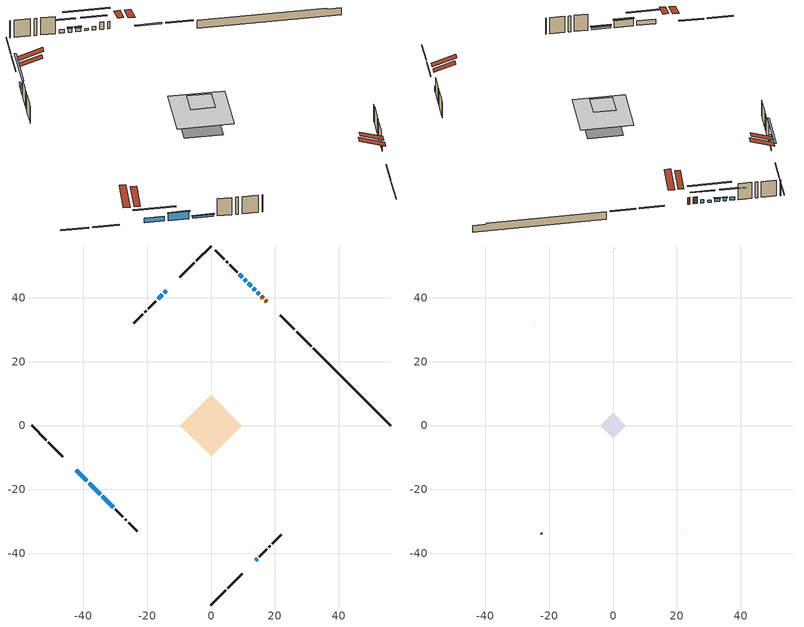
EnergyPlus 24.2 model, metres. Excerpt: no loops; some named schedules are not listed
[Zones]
conditioned space
 floor adiabatic (AdiabaticFloorConstruction): -9.59,0 0,9.59 9.59,0 0,-9.59 z3.51
 floor foundation (Slab1 construction): -6.03,0.44 -0.44,6.03 6.03,-0.44 0.44,-6.03 z-1.24
 wall outside (RimJoist1 construction): 0,-56.26 4.65,-51.61 / -56.26,0 -51.61,-4.65 / 0,56.26 -4.65,51.61 / 31.46,24.8 26.81,29.44 z1.07:1.37
 wall outside (RimJoist2 construction): 5.3,-50.95 9.83,-46.43 / -50.95,-5.3 -46.43,-9.83 / -5.3,50.95 -9.83,46.43 / 26.16,30.1 21.63,34.63 z1.07:1.37
 wall outside (AdiabaticWallConstruction 1): 17.45,38.8 17.05,39.21 / 16.4,39.86 15.74,40.52 z1.07:3.1
 wall outside (AdiabaticWallConstruction): 14.01,-42.25 14.44,-41.82 z1.07:2.29; 15.08,41.18 14.5,41.76 / 12.54,43.71 11.68,44.58 / 11.03,45.23 10.45,45.81 / 9.79,46.47 8.93,47.33 z1.07:2.06; -42.25,-14.01 -38.87,-17.38 z1.07:2.44; 13.85,42.41 13.2,43.06 / -14.01,42.25 -14.66,41.6 / -34.11,-22.15 -30.66,-25.59 z1.07:1.68; -15.31,40.95 -16.61,39.65 z1.07:3.15; -38.22,-18.04 -34.77,-21.49 z1.07:3.2
 wall outside (Wall1 construction): 15.1,-41.16 17.52,-38.74 / -30.01,-26.25 -27.58,-28.67 / -17.26,39 -19.68,36.57 / 8.27,47.99 5.85,50.41 z1.07:5.95
 wall outside (Wall2 construction): 18.18,-38.08 18.6,-37.66 / -26.93,-29.33 -26.5,-29.76 / -20.34,35.92 -20.77,35.49 / 5.19,51.06 4.77,51.49 z1.07:5.95
 wall outside (Wall3 construction): 19.26,-37 21.98,-34.28 / -25.84,-30.41 -23.12,-33.14 / -21.42,34.83 -24.15,32.11 / 4.11,52.15 1.39,54.87 z1.07:5.95
 wall foundation (FoundationWall1 construction): 32.12,24.14,-1.24 32.12,24.14,1.07 53.84,2.41,1.07 53.84,2.41,0.74 56.26,0,0.74 56.26,0,-1.24
 window (WindowConstruction 8): 14.01,-42.25 14.44,-41.82 z1.07:2.29
 window (WindowConstruction 6): 15.08,41.18 14.5,41.75 z1.07:2.06
 window (WindowConstruction 7): -42.25,-14.01 -38.87,-17.38 z1.07:2.44
 window (WindowConstruction 9): 13.85,42.41 13.2,43.06 z1.07:1.68
 window (WindowConstruction 10): -14.01,42.25 -14.66,41.6 z1.07:1.68
 window (WindowConstruction): 12.54,43.71 11.68,44.58 z1.07:2.06
 window (WindowConstruction 1): 11.02,45.23 10.45,45.81 z1.07:2.06
 window (WindowConstruction 2): -15.31,40.95 -16.61,39.65 z1.07:3.15
 window (WindowConstruction 3): -38.22,-18.04 -34.77,-21.49 z1.07:3.2
 window (WindowConstruction 4): -34.11,-22.15 -30.66,-25.59 z1.07:1.68
 window (WindowConstruction 5): 9.79,46.47 8.93,47.33 z1.07:2.06
 door (Door): 17.45,38.81 17.05,39.21 z1.07:3.1
 door (Door 1): 16.4,39.86 15.74,40.52 z1.07:3.1
 ceiling adiabatic (AdiabaticFloorConstruction): 0,-9.59 9.59,0 0,9.59 -9.59,0 z3.51
 roof outside (Roof1 construction): 11.65,-44.61,5.95 7.24,-40.2,8.03 6.08,-41.36,8.03 10.49,-45.77,5.95; -44.61,-11.65,5.95 -40.2,-7.24,8.03 -41.36,-6.08,8.03 -45.77,-10.49,5.95; -11.65,44.61,5.95 -7.24,40.2,8.03 -6.08,41.36,8.03 -10.49,45.77,5.95; 19.81,36.45,5.95 15.4,32.03,8.03 16.56,30.87,8.03 20.97,35.28,5.95
attic - vented
 floor to conditioned space (Floor1 construction Reversed): -4.07,0 0,4.07 4.07,0 0,-4.07 z5.95
 wall outside (Wall4 construction): 22.64,-33.62 22.71,-33.55 / -22.47,-33.79 -22.39,-33.87 / -24.8,31.45 -24.88,31.38 / 0.73,55.53 0.66,55.6 z1.07:5.95
 roof outside (Roof2 construction): 13.35,-42.91,5.95 9.39,-38.94,7.82 8.34,-39.99,7.82 12.31,-43.95,5.95; -42.91,-13.35,5.95 -38.94,-9.39,7.82 -39.99,-8.34,7.82 -43.95,-12.31,5.95; -13.35,42.91,5.95 -9.39,38.94,7.82 -8.34,39.99,7.82 -12.31,43.95,5.95; 18.11,38.15,5.95 14.14,34.18,7.82 15.19,33.14,7.82 19.15,37.1,5.95
shading: 12.58,43.68 17,39.26 17.29,39.55 12.87,43.97 z4.78; -36.95,-19.31 -44.17,-12.09 -44.46,-12.38 -37.24,-19.6 z5.16; 9.56,46.7 17.49,38.77 17.78,39.06 9.85,46.99 z6.83; -18.3,37.96 -10.37,45.89 -10.66,46.18 -18.59,38.25 z6.83; 11.54,44.72 12.69,43.57 12.98,43.86 11.83,45.01 z2.26; 10.31,45.95 11.17,45.09 11.46,45.38 10.6,46.24 z2.26; -16.75,39.51 -15.17,41.09 -15.46,41.38 -17.04,39.8 z3.35; -34.63,-21.63 -38.36,-17.9 -38.65,-18.19 -34.92,-21.92 z3.4; -30.52,-25.74 -34.25,-22 -34.55,-22.29 -30.81,-26.03 z1.88; 7.01,49.25 11.71,44.54 12.01,44.83 7.3,49.54 z4.78
[Building]
Building 1: Terrain=Suburbs
[Site:Location]
St Jovite_QC: Latitude {deg}=46.08; Longitude {deg}=-74.56; Time Zone {hr}=-5; Elevation {m}=239; Keep Site Location Information=Yes
[Site:GroundTemperature:Shallow]
-1.01822, -3.33344, -3.51885, -2.42016, 1.99046, 6.38054, 10.1865, 12.5975, 12.8023, 10.8414, 7.13247, 2.87707
[Site:WaterMainsTemperature]
Calculation Method=Schedule; Temperature Schedule=mains temperature schedule
[Material] Roughness=Rough; Thermal Absorptance=0.9
Name | Thickness {m} | Conductivity {W/m-K} | Density {kg/m3} | Specific Heat {J/kg-K} | Solar Absorptance | Visible Absorptance
asphalt or fiberglass shingles | 0.00635 | 0.162714 | 1121.4 | 1465.45 | 0.84 | 0.84
ceiling loosefill ins | 0.169333 | 0.0480833 | 16.02 | 1046.75 | 0.7 | 0.7
ceiling stud and cavity | 0.1397 | 0.0973462 | 65.682 | 1177.47 | 0.7 | 0.7
concrete 4.0 in. | 0.1016 | 1.803125 | 2242.8 | 837.4 | 0.7 | 0.7
concrete 8.0 in. | 0.2032 | 1.803125 | 2242.8 | 837.4 | 0.7 | 0.7
door material | 0.04445 | 0.0451087 | 512.64 | 1214.23 | 0.7 | 0.7
exterior vertical ins | 0.0507304 | 0.029427 | 32.04 | 1214.23 | 0.7 | 0.7
floor covering | 0.0127 | 0.0433444 | 54.468 | 1339.84 | 0.6 | 0.6
floor rigid ins; wall rigid ins 1 | 0.512978 | 0.029427 | 32.04 | 1214.23 | 0.7 | 0.7
floor stud and cavity | 0.1397 | 1.75129 | 37.0049 | 1207.88 | 0.7 | 0.7
furniture material conditioned space 1 | 0.1524 | 0.115458 | 640.8 | 1214.23 | 0.6 | 0.6
gypsum board | 0.0127 | 0.160291 | 801 | 837.4 | 0.6 | 0.6
gypsum board 1 | 0.0127 | 0.160291 | 801 | 837.4 | 0.7 | 0.7
osb sheathing 0.5 in. | 0.0127 | 0.115458 | 512.64 | 1214.23 | 0.7 | 0.7
osb sheathing 0.75 in. | 0.01905 | 0.115458 | 512.64 | 1214.23 | 0.7 | 0.7
osb sheathing 2.0 in. | 0.0508 | 0.115458 | 512.64 | 1214.23 | 0.7 | 0.7
rim joist stud and cavity | 0.0508 | 0.0451784 | 125.044 | 1163.47 | 0.6 | 0.6
rim joist stud and cavity 1 | 0.0508 | 0.0278857 | 125.044 | 1163.47 | 0.6 | 0.6
roof rigid ins | 0.103632 | 0.029427 | 32.04 | 1214.23 | 0.7 | 0.7
roof stud and cavity | 0.2032 | 0.140597 | 78.34581 | 1123.46 | 0.7 | 0.7
wall rigid ins | 0.051816 | 0.029427 | 32.04 | 1214.23 | 0.7 | 0.7
wall stud and cavity | 0.1397 | 0.19304 | 139.0536 | 1170.24 | 0.7 | 0.7
wall stud and cavity 1 | 0.1397 | 0.226039 | 139.0536 | 1170.24 | 0.7 | 0.7
wall stud and cavity 2 | 0.1397 | 0.19446 | 139.0536 | 1170.24 | 0.7 | 0.7
wall stud and cavity 3 | 0.0889 | 6.1454 | 50.32683 | 1063.81 | 0.6 | 0.6
wall stud and cavity 4 | 0.0889 | 0.380278 | 52.3479 | 1209.89 | 0.7 | 0.7
wall stud and cavity 5 | 0.0889 | 0.391764 | 83.0341 | 1211.67 | 0.7 | 0.7
wood siding | 0.0254 | 0.102417 | 544.68 | 1172.36 | 0.4 | 0.4
wood siding 1 | 0.00254 | 0.102417 | 544.68 | 1172.36 | 0.4 | 0.4
wood siding 2; wood siding 3; wood siding 4 | 0.0254 | 0.102417 | 544.68 | 1172.36 | 0.7 | 0.7
[WindowMaterial:SimpleGlazingSystem]
Name | U-Factor {W/m2-K} | Solar Heat Gain Coefficient
WindowMaterial | 3.28586 | 0.55
WindowMaterial 1 | 3.28075 | 0.51
WindowMaterial 2 | 3.290401 | 0.64
WindowMaterial 3 | 3.290401 | 0.65
WindowMaterial 4 | 3.30914 | 0.64
WindowMaterial 5 | 3.27961 | 0.65
WindowMaterial 6 | 4.08135 | 0.67
WindowMaterial 7 | 3.267689 | 0.46
[Construction]
AdiabaticFloorConstruction: floor stud and cavity, floor rigid ins, osb sheathing 0.75 in., floor covering
AdiabaticWallConstruction: wood siding 3, wall rigid ins 1, wall stud and cavity 4, gypsum board
AdiabaticWallConstruction 1: wood siding 4, wall rigid ins 1, wall stud and cavity 4, gypsum board
Door; Door 1: door material
Floor1 construction Reversed: gypsum board, ceiling stud and cavity, ceiling loosefill ins
FoundationWall1 construction: concrete 8.0 in., gypsum board 1
furniture construction conditioned space 1: furniture material conditioned space 1
PartitionWallConstruction: gypsum board, wall stud and cavity 5, gypsum board
RimJoist1 construction: wood siding 2, osb sheathing 2.0 in., rim joist stud and cavity
RimJoist2 construction: wood siding 2, osb sheathing 2.0 in., rim joist stud and cavity 1
Roof1 construction: asphalt or fiberglass shingles, roof rigid ins, osb sheathing 0.75 in., roof stud and cavity, gypsum board
Roof2 construction: asphalt or fiberglass shingles
Slab1 construction: concrete 4.0 in.
Wall1 construction: wood siding, wall rigid ins, osb sheathing 0.5 in., wall stud and cavity, gypsum board
Wall2 construction: wood siding, wall rigid ins, osb sheathing 0.5 in., wall stud and cavity 1, gypsum board
Wall3 construction: wood siding, wall rigid ins, osb sheathing 0.5 in., wall stud and cavity 2, gypsum board
Wall4 construction: wood siding 1, wall stud and cavity 3
WindowConstruction; WindowConstruction 5: WindowMaterial
WindowConstruction 1; WindowConstruction 6: WindowMaterial 1
WindowConstruction 10; WindowConstruction 9: WindowMaterial 7
WindowConstruction 2: WindowMaterial 2
WindowConstruction 3: WindowMaterial 3
WindowConstruction 4: WindowMaterial 4
WindowConstruction 7: WindowMaterial 5
WindowConstruction 8: WindowMaterial 6
[Zone] Multiplier=1; Part of Total Floor Area=Yes
Name | Volume {m3}
attic - vented | 10.0594
conditioned space | 640.6
[Space]
Name | Zone | Volume {m3}
attic - vented 1 | attic - vented | 10.0594
conditioned space 1 | conditioned space | 640.6
[ZoneInfiltration:EffectiveLeakageArea]
infil attic - vented 1: Zone or Space=attic - vented 1; Schedule=Always On Discrete; Effective Air Leakage Area {cm2}=1501.13; Stack Coefficient=0.000469112; Wind Coefficient=1.46338e-05
[ZoneMixing]
whole house fan mix: Zone or Space=attic - vented; Schedule=Always On Continuous; Design Flow Rate Calculation Method=Flow/Zone; Design Flow Rate {m3/s}=0; Source Zone or Space=conditioned space
[SurfaceProperty:ExposedFoundationPerimeter]
Slab1: Exposed Perimeter Calculation Method=TotalExposedPerimeter; Total Exposed Perimeter {m}=34.139
[InternalMass] Zone or ZoneList=conditioned space; Space or SpaceList=conditioned space 1
Name | Construction | Surface Area {m2}
furniture mass conditioned space 1 | furniture construction conditioned space 1 | 102.52
partition wall mass | PartitionWallConstruction | 256.3
[Lights]
interior lighting: Zone or ZoneList or Space or SpaceList=conditioned space 1; Schedule=interior lighting schedule; Design Level Calculation Method=LightingLevel; Lighting Level {W}=343.2; Return Air Fraction=0; Fraction Radiant=0.6; Fraction Visible=0.2; Fraction Replaceable=1
[People]
occupants: Zone or ZoneList or Space or SpaceList=conditioned space 1; Number of People Schedule=occupants schedule; Number of People Calculation Method=People; Number of People=3; Fraction Radiant=0.314171; Sensible Heat Fraction=0.56303; Activity Level Schedule=occupants activity schedule; Carbon Dioxide Generation Rate {m3/s-W}=0; Enable ASHRAE 55 Comfort Warnings=No; Mean Radiant Temperature Calculation Type=EnclosureAveraged
[ElectricEquipment] Zone or ZoneList or Space or SpaceList=conditioned space 1; Design Level Calculation Method=EquipmentLevel
Name | Schedule | Design Level {W} | Fraction Latent | Fraction Radiant | Fraction Lost
clothes dryer | clothes dryer schedule | 140.772 | 0.015 | 0.081 | 0.85
clothes washer | clothes washer schedule | 32.1985 | 0.03 | 0.162 | 0.7
cooking range | cooking range schedule | 215.147 | 0.08 | 0.432 | 0.2
dishwasher | dishwasher schedule | 66.8632 | 0.3 | 0.18 | 0.4
fridge | fridge schedule | 72.9452 | 0 | 0.6 | 0
mech vent house fan | mech vent house fan schedule | 0 | 0 | 0 | 1
mech vent house fan cfis | mech vent house fan cfis schedule | 0 | 0 | 0 | 0
misc plug loads | misc plug loads schedule | 494.7 | 0.045 | 0.513 | 0.1
whole house fan | Always On Discrete | 0 | 0 | 0 | 1
[OtherEquipment] Zone or ZoneList or Space or SpaceList=conditioned space 1; Design Level Calculation Method=EquipmentLevel
Name | Fuel Type | Schedule | Design Level {W} | Fraction Latent | Fraction Radiant | Fraction Lost
clothes dryer 1 | Electricity | clothes dryer schedule | 0 | 0.015 | 0.081 | 0.85
cooking range 1 | Electricity | cooking range schedule | 0 | 0.08 | 0.432 | 0.2
general water use latent | None | general water use schedule | 62.594 | 1 | 0 | 0
general water use sensible | None | general water use schedule | -61.6891 | 0 | 0.6 | 0
mech vent house fan latent load | None | Always On Discrete | 0 | 1 | 0 | 0
mech vent house fan sensible load | None | Always On Discrete | 0 | 0 | 0 | 0
water heater energy adjustment1 | Electricity | Always On Discrete | 0.01 | 0 | 0 | 1
[ZoneInfiltration:DesignFlowRate] Zone or ZoneList or Space or SpaceList=conditioned space 1; Schedule=Always On Discrete; Design Flow Rate Calculation Method=Flow/Zone; Design Flow Rate {m3/s}=0
infil flow; natural vent flow; whole house fan flow
[Foundation:Kiva]
Foundation Kiva 1: Initial Indoor Air Temperature {C}=21; Wall Height Above Grade {m}=1.07; Wall Depth Below Slab {m}=0.2032; Custom Block Material Name 1=exterior vertical ins; Custom Block Depth 1 {m}=2.30999; Custom Block X Position 1 {m}=0.2159; Custom Block Z Position 1 {m}=0
[Foundation:Kiva:Settings]
Soil Conductivity {W/m-K}=0.849921; Soil Density {kg/m3}=1842.3; Soil Specific Heat {J/kg-K}=418.7; Ground Solar Absorptivity=0.9; Ground Thermal Absorptivity=0.9; Ground Surface Roughness {m}=0.03; Far-Field Width {m}=40; Deep-Ground Boundary Condition=ZeroFlux; Deep-Ground Depth {m}=40; Minimum Cell Dimension {m}=0.2; Maximum Cell Growth Coefficient=3; Simulation Timestep=Timestep
[Exterior:Lights]
exterior lighting: Schedule=exterior lighting schedule; Design Level {W}=75.6
[Schedule:Constant]
Name | Hourly Value
Always On Continuous; mech vent house fan schedule; mech vent house fan cfis schedule; Always On Discrete | 1
occupants activity schedule | 117.228
fridge schedule | 0
[Schedule:Week:Daily]
interior lighting schedule Week Rule - Jan1-Jan27: interior lighting schedule day, interior lighting schedule day, interior lighting schedule day, interior lighting schedule day, interior lighting schedule day, interior lighting schedule day, interior lighting schedule day, interior lighting schedule default day, interior lighting schedule default day, interior lighting schedule default day, interior lighting schedule default day, interior lighting schedule default day
interior lighting schedule Week Rule - Jan28-Feb3: interior lighting schedule day, interior lighting schedule day, interior lighting schedule day, interior lighting schedule day, interior lighting schedule day 1, interior lighting schedule day 1, interior lighting schedule day 1, interior lighting schedule default day, interior lighting schedule default day, interior lighting schedule default day, interior lighting schedule default day, interior lighting schedule default day
interior lighting schedule Week Rule - Feb4-Feb24: interior lighting schedule day 1, interior lighting schedule day 1, interior lighting schedule day 1, interior lighting schedule day 1, interior lighting schedule day 1, interior lighting schedule day 1, interior lighting schedule day 1, interior lighting schedule default day, interior lighting schedule default day, interior lighting schedule default day, interior lighting schedule default day, interior lighting schedule default day
interior lighting schedule Week Rule - Feb25-Mar3: interior lighting schedule day 1, interior lighting schedule day 1, interior lighting schedule day 1, interior lighting schedule day 1, interior lighting schedule day 2, interior lighting schedule day 2, interior lighting schedule day 2, interior lighting schedule default day, interior lighting schedule default day, interior lighting schedule default day, interior lighting schedule default day, interior lighting schedule default day
interior lighting schedule Week Rule - Mar4-Mar31: interior lighting schedule day 2, interior lighting schedule day 2, interior lighting schedule day 2, interior lighting schedule day 2, interior lighting schedule day 2, interior lighting schedule day 2, interior lighting schedule day 2, interior lighting schedule default day, interior lighting schedule default day, interior lighting schedule default day, interior lighting schedule default day, interior lighting schedule default day
interior lighting schedule Week Rule - Apr1-Apr28: interior lighting schedule day 3, interior lighting schedule day 3, interior lighting schedule day 3, interior lighting schedule day 3, interior lighting schedule day 3, interior lighting schedule day 3, interior lighting schedule day 3, interior lighting schedule default day, interior lighting schedule default day, interior lighting schedule default day, interior lighting schedule default day, interior lighting schedule default day
interior lighting schedule Week Rule - Apr29-May5: interior lighting schedule day 3, interior lighting schedule day 3, interior lighting schedule day 4, interior lighting schedule day 4, interior lighting schedule day 4, interior lighting schedule day 4, interior lighting schedule day 4, interior lighting schedule default day, interior lighting schedule default day, interior lighting schedule default day, interior lighting schedule default day, interior lighting schedule default day
interior lighting schedule Week Rule - May6-May26: interior lighting schedule day 4, interior lighting schedule day 4, interior lighting schedule day 4, interior lighting schedule day 4, interior lighting schedule day 4, interior lighting schedule day 4, interior lighting schedule day 4, interior lighting schedule default day, interior lighting schedule default day, interior lighting schedule default day, interior lighting schedule default day, interior lighting schedule default day
interior lighting schedule Week Rule - May27-Jun2: interior lighting schedule day 4, interior lighting schedule day 4, interior lighting schedule day 4, interior lighting schedule day 4, interior lighting schedule day 4, interior lighting schedule day 5, interior lighting schedule day 5, interior lighting schedule default day, interior lighting schedule default day, interior lighting schedule default day, interior lighting schedule default day, interior lighting schedule default day
interior lighting schedule Week Rule - Jun3-Jun30: interior lighting schedule day 5, interior lighting schedule day 5, interior lighting schedule day 5, interior lighting schedule day 5, interior lighting schedule day 5, interior lighting schedule day 5, interior lighting schedule day 5, interior lighting schedule default day, interior lighting schedule default day, interior lighting schedule default day, interior lighting schedule default day, interior lighting schedule default day
interior lighting schedule Week Rule - Jul1-Jul28: interior lighting schedule day 6, interior lighting schedule day 6, interior lighting schedule day 6, interior lighting schedule day 6, interior lighting schedule day 6, interior lighting schedule day 6, interior lighting schedule day 6, interior lighting schedule default day, interior lighting schedule default day, interior lighting schedule default day, interior lighting schedule default day, interior lighting schedule default day
interior lighting schedule Week Rule - Jul29-Aug4: interior lighting schedule day 6, interior lighting schedule day 6, interior lighting schedule day 6, interior lighting schedule day 7, interior lighting schedule day 7, interior lighting schedule day 7, interior lighting schedule day 7, interior lighting schedule default day, interior lighting schedule default day, interior lighting schedule default day, interior lighting schedule default day, interior lighting schedule default day
interior lighting schedule Week Rule - Aug5-Aug25: interior lighting schedule day 7, interior lighting schedule day 7, interior lighting schedule day 7, interior lighting schedule day 7, interior lighting schedule day 7, interior lighting schedule day 7, interior lighting schedule day 7, interior lighting schedule default day, interior lighting schedule default day, interior lighting schedule default day, interior lighting schedule default day, interior lighting schedule default day
interior lighting schedule Week Rule - Aug26-Sep1: interior lighting schedule day 7, interior lighting schedule day 7, interior lighting schedule day 7, interior lighting schedule day 7, interior lighting schedule day 7, interior lighting schedule day 7, interior lighting schedule day 8, interior lighting schedule default day, interior lighting schedule default day, interior lighting schedule default day, interior lighting schedule default day, interior lighting schedule default day
interior lighting schedule Week Rule - Sep2-Sep29: interior lighting schedule day 8, interior lighting schedule day 8, interior lighting schedule day 8, interior lighting schedule day 8, interior lighting schedule day 8, interior lighting schedule day 8, interior lighting schedule day 8, interior lighting schedule default day, interior lighting schedule default day, interior lighting schedule default day, interior lighting schedule default day, interior lighting schedule default day
interior lighting schedule Week Rule - Sep30-Oct6: interior lighting schedule day 8, interior lighting schedule day 9, interior lighting schedule day 9, interior lighting schedule day 9, interior lighting schedule day 9, interior lighting schedule day 9, interior lighting schedule day 9, interior lighting schedule default day, interior lighting schedule default day, interior lighting schedule default day, interior lighting schedule default day, interior lighting schedule default day
interior lighting schedule Week Rule - Oct7-Oct27: interior lighting schedule day 9, interior lighting schedule day 9, interior lighting schedule day 9, interior lighting schedule day 9, interior lighting schedule day 9, interior lighting schedule day 9, interior lighting schedule day 9, interior lighting schedule default day, interior lighting schedule default day, interior lighting schedule default day, interior lighting schedule default day, interior lighting schedule default day
interior lighting schedule Week Rule - Oct28-Nov3: interior lighting schedule day 9, interior lighting schedule day 9, interior lighting schedule day 9, interior lighting schedule day 9, interior lighting schedule day 10, interior lighting schedule day 10, interior lighting schedule day 10, interior lighting schedule default day, interior lighting schedule default day, interior lighting schedule default day, interior lighting schedule default day, interior lighting schedule default day
interior lighting schedule Week Rule - Nov4-Nov24: interior lighting schedule day 10, interior lighting schedule day 10, interior lighting schedule day 10, interior lighting schedule day 10, interior lighting schedule day 10, interior lighting schedule day 10, interior lighting schedule day 10, interior lighting schedule default day, interior lighting schedule default day, interior lighting schedule default day, interior lighting schedule default day, interior lighting schedule default day
interior lighting schedule Week Rule - Nov25-Dec1: interior lighting schedule day 10, interior lighting schedule day 10, interior lighting schedule day 10, interior lighting schedule day 10, interior lighting schedule day 10, interior lighting schedule day 10, interior lighting schedule day 11, interior lighting schedule default day, interior lighting schedule default day, interior lighting schedule default day, interior lighting schedule default day, interior lighting schedule default day
interior lighting schedule Week Rule - Dec2-Dec31: interior lighting schedule day 11, interior lighting schedule day 11, interior lighting schedule day 11, interior lighting schedule day 11, interior lighting schedule day 11, interior lighting schedule day 11, interior lighting schedule day 11, interior lighting schedule default day, interior lighting schedule default day, interior lighting schedule default day, interior lighting schedule default day, interior lighting schedule default day
occupants schedule Week Rule - Jan1-Dec31: occupants schedule day, occupants schedule day, occupants schedule day, occupants schedule day, occupants schedule day, occupants schedule day, occupants schedule day, occupants schedule default day, occupants schedule default day, occupants schedule default day, occupants schedule default day, occupants schedule default day
clothes dryer schedule Week Rule - Jan1-Dec31: clothes dryer schedule day, clothes dryer schedule day, clothes dryer schedule day, clothes dryer schedule day, clothes dryer schedule day, clothes dryer schedule day, clothes dryer schedule day, clothes dryer schedule default day, clothes dryer schedule default day, clothes dryer schedule default day, clothes dryer schedule default day, clothes dryer schedule default day
clothes washer schedule Week Rule - Jan1-Dec31: clothes washer schedule day, clothes washer schedule day, clothes washer schedule day, clothes washer schedule day, clothes washer schedule day, clothes washer schedule day, clothes washer schedule day, clothes washer schedule default day, clothes washer schedule default day, clothes washer schedule default day, clothes washer schedule default day, clothes washer schedule default day
cooking range schedule Week Rule - Jan1-Dec31: cooking range schedule day, cooking range schedule day, cooking range schedule day, cooking range schedule day, cooking range schedule day, cooking range schedule day, cooking range schedule day, cooking range schedule default day, cooking range schedule default day, cooking range schedule default day, cooking range schedule default day, cooking range schedule default day
dishwasher schedule Week Rule - Jan1-Dec31: dishwasher schedule day, dishwasher schedule day, dishwasher schedule day, dishwasher schedule day, dishwasher schedule day, dishwasher schedule day, dishwasher schedule day, dishwasher schedule default day, dishwasher schedule default day, dishwasher schedule default day, dishwasher schedule default day, dishwasher schedule default day
misc plug loads schedule Week Rule - Jan1-Dec31: misc plug loads schedule day, misc plug loads schedule day, misc plug loads schedule day, misc plug loads schedule day, misc plug loads schedule day, misc plug loads schedule day, misc plug loads schedule day, misc plug loads schedule default day, misc plug loads schedule default day, misc plug loads schedule default day, misc plug loads schedule default day, misc plug loads schedule default day
general water use schedule Week Rule - Jan1-Dec31: general water use schedule day, general water use schedule day, general water use schedule day, general water use schedule day, general water use schedule day, general water use schedule day, general water use schedule day, general water use schedule default day, general water use schedule default day, general water use schedule default day, general water use schedule default day, general water use schedule default day
exterior lighting schedule Week Rule - Jan1-Jan27: exterior lighting schedule day, exterior lighting schedule day, exterior lighting schedule day, exterior lighting schedule day, exterior lighting schedule day, exterior lighting schedule day, exterior lighting schedule day, exterior lighting schedule default day, exterior lighting schedule default day, exterior lighting schedule default day, exterior lighting schedule default day, exterior lighting schedule default day
exterior lighting schedule Week Rule - Jan28-Feb3: exterior lighting schedule day, exterior lighting schedule day, exterior lighting schedule day, exterior lighting schedule day, exterior lighting schedule day 1, exterior lighting schedule day 1, exterior lighting schedule day 1, exterior lighting schedule default day, exterior lighting schedule default day, exterior lighting schedule default day, exterior lighting schedule default day, exterior lighting schedule default day
exterior lighting schedule Week Rule - Feb4-Feb24: exterior lighting schedule day 1, exterior lighting schedule day 1, exterior lighting schedule day 1, exterior lighting schedule day 1, exterior lighting schedule day 1, exterior lighting schedule day 1, exterior lighting schedule day 1, exterior lighting schedule default day, exterior lighting schedule default day, exterior lighting schedule default day, exterior lighting schedule default day, exterior lighting schedule default day
exterior lighting schedule Week Rule - Feb25-Mar3: exterior lighting schedule day 1, exterior lighting schedule day 1, exterior lighting schedule day 1, exterior lighting schedule day 1, exterior lighting schedule day 2, exterior lighting schedule day 2, exterior lighting schedule day 2, exterior lighting schedule default day, exterior lighting schedule default day, exterior lighting schedule default day, exterior lighting schedule default day, exterior lighting schedule default day
exterior lighting schedule Week Rule - Mar4-Mar31: exterior lighting schedule day 2, exterior lighting schedule day 2, exterior lighting schedule day 2, exterior lighting schedule day 2, exterior lighting schedule day 2, exterior lighting schedule day 2, exterior lighting schedule day 2, exterior lighting schedule default day, exterior lighting schedule default day, exterior lighting schedule default day, exterior lighting schedule default day, exterior lighting schedule default day
exterior lighting schedule Week Rule - Apr1-Apr28: exterior lighting schedule day 3, exterior lighting schedule day 3, exterior lighting schedule day 3, exterior lighting schedule day 3, exterior lighting schedule day 3, exterior lighting schedule day 3, exterior lighting schedule day 3, exterior lighting schedule default day, exterior lighting schedule default day, exterior lighting schedule default day, exterior lighting schedule default day, exterior lighting schedule default day
exterior lighting schedule Week Rule - Apr29-May5: exterior lighting schedule day 3, exterior lighting schedule day 3, exterior lighting schedule day 4, exterior lighting schedule day 4, exterior lighting schedule day 4, exterior lighting schedule day 4, exterior lighting schedule day 4, exterior lighting schedule default day, exterior lighting schedule default day, exterior lighting schedule default day, exterior lighting schedule default day, exterior lighting schedule default day
exterior lighting schedule Week Rule - May6-May26: exterior lighting schedule day 4, exterior lighting schedule day 4, exterior lighting schedule day 4, exterior lighting schedule day 4, exterior lighting schedule day 4, exterior lighting schedule day 4, exterior lighting schedule day 4, exterior lighting schedule default day, exterior lighting schedule default day, exterior lighting schedule default day, exterior lighting schedule default day, exterior lighting schedule default day
exterior lighting schedule Week Rule - May27-Jun2: exterior lighting schedule day 4, exterior lighting schedule day 4, exterior lighting schedule day 4, exterior lighting schedule day 4, exterior lighting schedule day 4, exterior lighting schedule day 5, exterior lighting schedule day 5, exterior lighting schedule default day, exterior lighting schedule default day, exterior lighting schedule default day, exterior lighting schedule default day, exterior lighting schedule default day
exterior lighting schedule Week Rule - Jun3-Jun30: exterior lighting schedule day 5, exterior lighting schedule day 5, exterior lighting schedule day 5, exterior lighting schedule day 5, exterior lighting schedule day 5, exterior lighting schedule day 5, exterior lighting schedule day 5, exterior lighting schedule default day, exterior lighting schedule default day, exterior lighting schedule default day, exterior lighting schedule default day, exterior lighting schedule default day
exterior lighting schedule Week Rule - Jul1-Jul28: exterior lighting schedule day 6, exterior lighting schedule day 6, exterior lighting schedule day 6, exterior lighting schedule day 6, exterior lighting schedule day 6, exterior lighting schedule day 6, exterior lighting schedule day 6, exterior lighting schedule default day, exterior lighting schedule default day, exterior lighting schedule default day, exterior lighting schedule default day, exterior lighting schedule default day
exterior lighting schedule Week Rule - Jul29-Aug4: exterior lighting schedule day 6, exterior lighting schedule day 6, exterior lighting schedule day 6, exterior lighting schedule day 7, exterior lighting schedule day 7, exterior lighting schedule day 7, exterior lighting schedule day 7, exterior lighting schedule default day, exterior lighting schedule default day, exterior lighting schedule default day, exterior lighting schedule default day, exterior lighting schedule default day
exterior lighting schedule Week Rule - Aug5-Aug25: exterior lighting schedule day 7, exterior lighting schedule day 7, exterior lighting schedule day 7, exterior lighting schedule day 7, exterior lighting schedule day 7, exterior lighting schedule day 7, exterior lighting schedule day 7, exterior lighting schedule default day, exterior lighting schedule default day, exterior lighting schedule default day, exterior lighting schedule default day, exterior lighting schedule default day
exterior lighting schedule Week Rule - Aug26-Sep1: exterior lighting schedule day 7, exterior lighting schedule day 7, exterior lighting schedule day 7, exterior lighting schedule day 7, exterior lighting schedule day 7, exterior lighting schedule day 7, exterior lighting schedule day 8, exterior lighting schedule default day, exterior lighting schedule default day, exterior lighting schedule default day, exterior lighting schedule default day, exterior lighting schedule default day
exterior lighting schedule Week Rule - Sep2-Sep29: exterior lighting schedule day 8, exterior lighting schedule day 8, exterior lighting schedule day 8, exterior lighting schedule day 8, exterior lighting schedule day 8, exterior lighting schedule day 8, exterior lighting schedule day 8, exterior lighting schedule default day, exterior lighting schedule default day, exterior lighting schedule default day, exterior lighting schedule default day, exterior lighting schedule default day
exterior lighting schedule Week Rule - Sep30-Oct6: exterior lighting schedule day 8, exterior lighting schedule day 9, exterior lighting schedule day 9, exterior lighting schedule day 9, exterior lighting schedule day 9, exterior lighting schedule day 9, exterior lighting schedule day 9, exterior lighting schedule default day, exterior lighting schedule default day, exterior lighting schedule default day, exterior lighting schedule default day, exterior lighting schedule default day
exterior lighting schedule Week Rule - Oct7-Oct27: exterior lighting schedule day 9, exterior lighting schedule day 9, exterior lighting schedule day 9, exterior lighting schedule day 9, exterior lighting schedule day 9, exterior lighting schedule day 9, exterior lighting schedule day 9, exterior lighting schedule default day, exterior lighting schedule default day, exterior lighting schedule default day, exterior lighting schedule default day, exterior lighting schedule default day
exterior lighting schedule Week Rule - Oct28-Nov3: exterior lighting schedule day 9, exterior lighting schedule day 9, exterior lighting schedule day 9, exterior lighting schedule day 9, exterior lighting schedule day 10, exterior lighting schedule day 10, exterior lighting schedule day 10, exterior lighting schedule default day, exterior lighting schedule default day, exterior lighting schedule default day, exterior lighting schedule default day, exterior lighting schedule default day
[Schedule:Year]
interior lighting schedule: interior lighting schedule Week Rule - Jan1-Jan27, 1, 1, 1, 27, interior lighting schedule Week Rule - Jan28-Feb3, 1, 28, 2, 3, interior lighting schedule Week Rule - Feb4-Feb24, 2, 4, 2, 24, interior lighting schedule Week Rule - Feb25-Mar3, 2, 25, 3, 3, interior lighting schedule Week Rule - Mar4-Mar31, 3, 4, 3, 31, interior lighting schedule Week Rule - Apr1-Apr28, 4, 1, 4, 28, interior lighting schedule Week Rule - Apr29-May5, 4, 29, 5, 5, interior lighting schedule Week Rule - May6-May26, 5, 6, 5, 26, interior lighting schedule Week Rule - May27-Jun2, 5, 27, 6, 2, interior lighting schedule Week Rule - Jun3-Jun30, 6, 3, 6, 30, interior lighting schedule Week Rule - Jul1-Jul28, 7, 1, 7, 28, interior lighting schedule Week Rule - Jul29-Aug4, 7, 29, 8, 4, interior lighting schedule Week Rule - Aug5-Aug25, 8, 5, 8, 25, interior lighting schedule Week Rule - Aug26-Sep1, 8, 26, 9, 1, interior lighting schedule Week Rule - Sep2-Sep29, 9, 2, 9, 29, interior lighting schedule Week Rule - Sep30-Oct6, 9, 30, 10, 6, interior lighting schedule Week Rule - Oct7-Oct27, 10, 7, 10, 27, interior lighting schedule Week Rule - Oct28-Nov3, 10, 28, 11, 3, interior lighting schedule Week Rule - Nov4-Nov24, 11, 4, 11, 24, interior lighting schedule Week Rule - Nov25-Dec1, 11, 25, 12, 1, interior lighting schedule Week Rule - Dec2-Dec31, 12, 2, 12, 31
occupants schedule: occupants schedule Week Rule - Jan1-Dec31, 1, 1, 12, 31
clothes dryer schedule: clothes dryer schedule Week Rule - Jan1-Dec31, 1, 1, 12, 31
clothes washer schedule: clothes washer schedule Week Rule - Jan1-Dec31, 1, 1, 12, 31
cooking range schedule: cooking range schedule Week Rule - Jan1-Dec31, 1, 1, 12, 31
dishwasher schedule: dishwasher schedule Week Rule - Jan1-Dec31, 1, 1, 12, 31
misc plug loads schedule: misc plug loads schedule Week Rule - Jan1-Dec31, 1, 1, 12, 31
general water use schedule: general water use schedule Week Rule - Jan1-Dec31, 1, 1, 12, 31
exterior lighting schedule: exterior lighting schedule Week Rule - Jan1-Jan27, 1, 1, 1, 27, exterior lighting schedule Week Rule - Jan28-Feb3, 1, 28, 2, 3, exterior lighting schedule Week Rule - Feb4-Feb24, 2, 4, 2, 24, exterior lighting schedule Week Rule - Feb25-Mar3, 2, 25, 3, 3, exterior lighting schedule Week Rule - Mar4-Mar31, 3, 4, 3, 31, exterior lighting schedule Week Rule - Apr1-Apr28, 4, 1, 4, 28, exterior lighting schedule Week Rule - Apr29-May5, 4, 29, 5, 5, exterior lighting schedule Week Rule - May6-May26, 5, 6, 5, 26, exterior lighting schedule Week Rule - May27-Jun2, 5, 27, 6, 2, exterior lighting schedule Week Rule - Jun3-Jun30, 6, 3, 6, 30, exterior lighting schedule Week Rule - Jul1-Jul28, 7, 1, 7, 28, exterior lighting schedule Week Rule - Jul29-Aug4, 7, 29, 8, 4, exterior lighting schedule Week Rule - Aug5-Aug25, 8, 5, 8, 25, exterior lighting schedule Week Rule - Aug26-Sep1, 8, 26, 9, 1, exterior lighting schedule Week Rule - Sep2-Sep29, 9, 2, 9, 29, exterior lighting schedule Week Rule - Sep30-Oct6, 9, 30, 10, 6, exterior lighting schedule Week Rule - Oct7-Oct27, 10, 7, 10, 27, exterior lighting schedule Week Rule - Oct28-Nov3, 10, 28, 11, 3, exterior lighting schedule Week Rule - Nov4-Nov24, 11, 4, 11, 24, exterior lighting schedule Week Rule - Nov25-Dec1, 11, 25, 12, 1, exterior lighting schedule Week Rule - Dec2-Dec31, 12, 2, 12, 31
[Schedule:Compact]
mains temperature schedule: Through: 01/01, For: AllDays, Until: 24:00, 4.46778, Through: 01/02, For: AllDays, Until: 24:00, 4.39389, Through: 01/03, For: AllDays, Until: 24:00, 4.32111, Through: 01/04, For: AllDays, Until: 24:00, 4.24944, Through: 01/05, For: AllDays, Until: 24:00, 4.17889, Through: 01/06, For: AllDays, Until: 24:00, 4.10944, Through: 01/07, For: AllDays, Until: 24:00, 4.04111, Through: 01/08, For: AllDays, Until: 24:00, 3.97389, Through: 01/09, For: AllDays, Until: 24:00, 3.90778, Through: 01/10, For: AllDays, Until: 24:00, 3.84278, Through: 01/11, For: AllDays, Until: 24:00, 3.77889, Through: 01/12, For: AllDays, Until: 24:00, 3.71611, Through: 01/13, For: AllDays, Until: 24:00, 3.65444, Through: 01/14, For: AllDays, Until: 24:00, 3.59444, Through: 01/15, For: AllDays, Until: 24:00, 3.53556, Through: 01/16, For: AllDays, Until: 24:00, 3.47778, Through: 01/17, For: AllDays, Until: 24:00, 3.42111, Through: 01/18, For: AllDays, Until: 24:00, 3.36611, Through: 01/19, For: AllDays, Until: 24:00, 3.31222, Through: 01/20, For: AllDays, Until: 24:00, 3.26, Through: 01/21, For: AllDays, Until: 24:00, 3.20889, Through: 01/22, For: AllDays, Until: 24:00, 3.15889, Through: 01/23, For: AllDays, Until: 24:00, 3.11056, Through: 01/24, For: AllDays, Until: 24:00, 3.06389, Through: 01/25, For: AllDays, Until: 24:00, 3.01833, Through: 01/26, For: AllDays, Until: 24:00, 2.97389, Through: 01/27, For: AllDays, Until: 24:00, 2.93111, Through: 01/28, For: AllDays, Until: 24:00, 2.89, Through: 01/29, For: AllDays, Until: 24:00, 2.85, Through: 01/30, For: AllDays, Until: 24:00, 2.81167, Through: 01/31, For: AllDays, Until: 24:00, 2.775, Through: 02/01, For: AllDays, Until: 24:00, 2.73944, Through: 02/02, For: AllDays, Until: 24:00, 2.70556, Through: 02/03, For: AllDays, Until: 24:00, 2.67333, Through: 02/04, For: AllDays, Until: 24:00, 2.64222, Through: 02/05, For: AllDays, Until: 24:00, 2.61333, Through: 02/06, For: AllDays, Until: 24:00, 2.58556, Through: 02/07, For: AllDays, Until: 24:00, 2.55944, Through: 02/08, For: AllDays, Until: 24:00, 2.53444, Through: 02/09, For: AllDays, Until: 24:00, 2.51167, Through: 02/10, For: AllDays, Until: 24:00, 2.49, Through: 02/11, For: AllDays, Until: 24:00, 2.47, Through: 02/12, For: AllDays, Until: 24:00, 2.45167, Through: 02/13, For: AllDays, Until: 24:00, 2.435, Through: 02/14, For: AllDays, Until: 24:00, 2.41944, Through: 02/15, For: AllDays, Until: 24:00, 2.40611, Through: 02/16, For: AllDays, Until: 24:00, 2.39389, Through: 02/17, For: AllDays, Until: 24:00, 2.38389, Through: 02/18, For: AllDays, Until: 24:00, 2.375, Through: 02/19, For: AllDays, Until: 24:00, 2.36778, Through: 02/20, For: AllDays, Until: 24:00, 2.36222, Through: 02/21, For: AllDays, Until: 24:00, 2.35833, Through: 02/22, For: AllDays, Until: 24:00, 2.35611, Through: 02/23, For: AllDays, Until: 24:00, 2.355, Through: 02/24, For: AllDays, Until: 24:00, 2.35611, Through: 02/25, For: AllDays, Until: 24:00, 2.35889, Through: 02/26, For: AllDays, Until: 24:00, 2.36278, Through: 02/27, For: AllDays, Until: 24:00, 2.36833, Through: 02/28, For: AllDays, Until: 24:00, 2.37611, Through: 03/01, For: AllDays, Until: 24:00, 2.385, Through: 03/02, For: AllDays, Until: 24:00, 2.39556, Through: 03/03, For: AllDays, Until: 24:00, 2.40778, Through: 03/04, For: AllDays, Until: 24:00, 2.42167, Through: 03/05, For: AllDays, Until: 24:00, 2.43667, Through: 03/06, For: AllDays, Until: 24:00, 2.45389, Through: 03/07, For: AllDays, Until: 24:00, 2.47222, Through: 03/08, For: AllDays, Until: 24:00, 2.49278, Through: 03/09, For: AllDays, Until: 24:00, 2.51444, Through: 03/10, For: AllDays, Until: 24:00, 2.53778, Through: 03/11, For: AllDays, Until: 24:00, 2.56278, Through: 03/12, For: AllDays, Until: 24:00, 2.58889, Through: 03/13, For: AllDays, Until: 24:00, 2.61667, Through: 03/14, For: AllDays, Until: 24:00, 2.64667, Through: 03/15, For: AllDays, Until: 24:00, 2.67722, Through: 03/16, For: AllDays, Until: 24:00, 2.71, Through: 03/17, For: AllDays, Until: 24:00, 2.74389, Through: 03/18, For: AllDays, Until: 24:00, 2.77944, Through: 03/19, For: AllDays, Until: 24:00, 2.81667, Through: 03/20, For: AllDays, Until: 24:00, 2.855, Through: 03/21, For: AllDays, Until: 24:00, 2.895, Through: 03/22, For: AllDays, Until: 24:00, 2.93667, Through: 03/23, For: AllDays, Until: 24:00, 2.97944, Through: 03/24, For: AllDays, Until: 24:00, 3.02389, Through: 03/25, For: AllDays, Until: 24:00, 3.06944, Through: 03/26, For: AllDays, Until: 24:00, 3.11667, Through: 03/27, For: AllDays, Until: 24:00, 3.16556, Through: 03/28, For: AllDays, Until: 24:00, 3.21556, Through: 03/29, For: AllDays, Until: 24:00, 3.26667, Through: 03/30, For: AllDays, Until: 24:00, 3.31944, Through: 03/31, For: AllDays, Until: 24:00, 3.37333, Through: 04/01, For: AllDays, Until: 24:00, 3.42833, Through: 04/02, For: AllDays, Until: 24:00, 3.485, Through: 04/03, For: AllDays, Until: 24:00, 3.54278, Through: 04/04, For: AllDays, Until: 24:00, 3.60222, Through: 04/05, For: AllDays, Until: 24:00, 3.66222, Through: 04/06, For: AllDays, Until: 24:00, 3.72389, Through: 04/07, For: AllDays, Until: 24:00, 3.78667, Through: 04/08, For: AllDays, Until: 24:00, 3.85111, Through: 04/09, For: AllDays, Until: 24:00, 3.91611, Through: 04/10, For: AllDays, Until: 24:00, 3.98222, Through: 04/11, For: AllDays, Until: 24:00, 4.05, Through: 04/12, For: AllDays, Until: 24:00, 4.11833, Through: 04/13, For: AllDays, Until: 24:00, 4.18833, Through: 04/14, For: AllDays, Until: 24:00, 4.25889, Through: 04/15, For: AllDays, Until: 24:00, 4.33056, Through: 04/16, For: AllDays, Until: 24:00, 4.40333, Through: 04/17, For: AllDays, Until: 24:00, 4.47722, Through: 04/18, For: AllDays, Until: 24:00, 4.55222, Through: 04/19, For: AllDays, Until: 24:00, 4.62833, Through: 04/20, For: AllDays, Until: 24:00, 4.705, Through: 04/21, For: AllDays, Until: 24:00, 4.78222, Through: 04/22, For: AllDays, Until: 24:00, 4.86111, Through: 04/23, For: AllDays, Until: 24:00, 4.94056, Through: 04/24, For: AllDays, Until: 24:00, 5.02056, Through: 04/25, For: AllDays, Until: 24:00, 5.10167, Through: 04/26, For: AllDays, Until: 24:00, 5.18389, Through: 04/27, For: AllDays, Until: 24:00, 5.26667, Through: 04/28, For: AllDays, Until: 24:00, 5.35, Through: 04/29, For: AllDays, Until: 24:00, 5.43444, Through: 04/30, For: AllDays, Until: 24:00, 5.51889, Through: 05/01, For: AllDays, Until: 24:00, 5.60444, Through: 05/02, For: AllDays, Until: 24:00, 5.69111, Through: 05/03, For: AllDays, Until: 24:00, 5.77778, Through: 05/04, For: AllDays, Until: 24:00, 5.865, Through: 05/05, For: AllDays, Until: 24:00, 5.95333, Through: 05/06, For: AllDays, Until: 24:00, 6.04167, Through: 05/07, For: AllDays, Until: 24:00, 6.13111, Through: 05/08, For: AllDays, Until: 24:00, 6.22056, Through: 05/09, For: AllDays, Until: 24:00, 6.31056, Through: 05/10, For: AllDays, Until: 24:00, 6.40111, Through: 05/11, For: AllDays, Until: 24:00, 6.49222, Through: 05/12, For: AllDays, Until: 24:00, 6.58333, Through: 05/13, For: AllDays, Until: 24:00, 6.675, Through: 05/14, For: AllDays, Until: 24:00, 6.76722, Through: 05/15, For: AllDays, Until: 24:00, 6.85944, Through: 05/16, For: AllDays, Until: 24:00, 6.95222, Through: 05/17, For: AllDays, Until: 24:00, 7.045, Through: 05/18, For: AllDays, Until: 24:00, 7.13833, Through: 05/19, For: AllDays, Until: 24:00, 7.23111, Through: 05/20, For: AllDays, Until: 24:00, 7.325, Through: 05/21, For: AllDays, Until: 24:00, 7.41833, Through: 05/22, For: AllDays, Until: 24:00, 7.51222, Through: 05/23, For: AllDays, Until: 24:00, 7.60611, Through: 05/24, For: AllDays, Until: 24:00, 7.7, Through: 05/25, For: AllDays, Until: 24:00, 7.79389, Through: 05/26, For: AllDays, Until: 24:00, 7.88778, Through: 05/27, For: AllDays, Until: 24:00, 7.98167, Through: 05/28, For: AllDays, Until: 24:00, 8.07556, Through: 05/29, For: AllDays, Until: 24:00, 8.16944, Through: 05/30, For: AllDays, Until: 24:00, 8.26333, Through: 05/31, For: AllDays, Until: 24:00, 8.35667, Through: 06/01, For: AllDays, Until: 24:00, 8.45, Through: 06/02, For: AllDays, Until: 24:00, 8.54333, Through: 06/03, For: AllDays, Until: 24:00, 8.63611, Through: 06/04, For: AllDays, Until: 24:00, 8.72889, Through: 06/05, For: AllDays, Until: 24:00, 8.82167, Through: 06/06, For: AllDays, Until: 24:00, 8.91333, Through: 06/07, For: AllDays, Until: 24:00, 9.00556, Through: 06/08, For: AllDays, Until: 24:00, 9.09667, Through: 06/09, For: AllDays, Until: 24:00, 9.18778, Through: 06/10, For: AllDays, Until: 24:00, 9.27889, Through: 06/11, For: AllDays, Until: 24:00, 9.36889, Through: 06/12, For: AllDays, Until: 24:00, 9.45889, Through: 06/13, For: AllDays, Until: 24:00, 9.54833, Through: 06/14, For: AllDays, Until: 24:00, 9.63667, Through: 06/15, For: AllDays, Until: 24:00, 9.725, Through: 06/16, For: AllDays, Until: 24:00, 9.81278, Through: 06/17, For: AllDays, Until: 24:00, 9.9, Through: 06/18, For: AllDays, Until: 24:00, 9.98667, Through: 06/19, For: AllDays, Until: 24:00, 10.0722, Through: 06/20, For: AllDays, Until: 24:00, 10.1578, Through: 06/21, For: AllDays, Until: 24:00, 10.2422, Through: 06/22, For: AllDays, Until: 24:00, 10.3256, Through: 06/23, For: AllDays, Until: 24:00, 10.4089, Through: 06/24, For: AllDays, Until: 24:00, 10.4911, Through: 06/25, For: AllDays, Until: 24:00, 10.5728, Through: 06/26, For: AllDays, Until: 24:00, 10.6533, Through: 06/27, For: AllDays, Until: 24:00, 10.7328, Through: 06/28, For: AllDays, Until: 24:00, 10.8122, Through: 06/29, For: AllDays, Until: 24:00, 10.89, Through: 06/30, For: AllDays, Until: 24:00, 10.9672, Through: 07/01, For: AllDays, Until: 24:00, 11.0433, Through: 07/02, For: AllDays, Until: 24:00, 11.1183, Through: 07/03, For: AllDays, Until: 24:00, 11.1928, Through: 07/04, For: AllDays, Until: 24:00, 11.2661, Through: 07/05, For: AllDays, Until: 24:00, 11.3383, Through: 07/06, For: AllDays, Until: 24:00, 11.4094, Through: 07/07, For: AllDays, Until: 24:00, 11.48, Through: 07/08, For: AllDays, Until: 24:00, 11.5489, Through: 07/09, For: AllDays, Until: 24:00, 11.6167, Through: 07/10, For: AllDays, Until: 24:00, 11.6833, Through: 07/11, For: AllDays, Until: 24:00, 11.7494, Through: 07/12, For: AllDays, Until: 24:00, 11.8139, Through: 07/13, For: AllDays, Until: 24:00, 11.8772, Through: 07/14, For: AllDays, Until: 24:00, 11.9394, Through: 07/15, For: AllDays, Until: 24:00, 12, Through: 07/16, For: AllDays, Until: 24:00, 12.06, Through: 07/17, For: AllDays, Until: 24:00, 12.1183, Through: 07/18, For: AllDays, Until: 24:00, 12.1756, Through: 07/19, For: AllDays, Until: 24:00, 12.2311, Through: 07/20, For: AllDays, Until: 24:00, 12.2856, Through: 07/21, For: AllDays, Until: 24:00, 12.3389, Through: 07/22, For: AllDays, Until: 24:00, 12.3906, Through: 07/23, For: AllDays, Until: 24:00, 12.4411, Through: 07/24, For: AllDays, Until: 24:00, 12.4906, Through: 07/25, For: AllDays, Until: 24:00, 12.5383, Through: 07/26, For: AllDays, Until: 24:00, 12.5844, Through: 07/27, For: AllDays, Until: 24:00, 12.6294, Through: 07/28, For: AllDays, Until: 24:00, 12.6728, Through: 07/29, For: AllDays, Until: 24:00, 12.715, Through: 07/30, For: AllDays, Until: 24:00, 12.7556, Through: 07/31, For: AllDays, Until: 24:00, 12.795, Through: 08/01, For: AllDays, Until: 24:00, 12.8328, Through: 08/02, For: AllDays, Until: 24:00, 12.8689, Through: 08/03, For: AllDays, Until: 24:00, 12.9033, Through: 08/04, For: AllDays, Until: 24:00, 12.9367, Through: 08/05, For: AllDays, Until: 24:00, 12.9683, Through: 08/06, For: AllDays, Until: 24:00, 12.9983, Through: 08/07, For: AllDays, Until: 24:00, 13.0272, Through: 08/08, For: AllDays, Until: 24:00, 13.0544, Through: 08/09, For: AllDays, Until: 24:00, 13.08, Through: 08/10, For: AllDays, Until: 24:00, 13.1039, Through: 08/11, For: AllDays, Until: 24:00, 13.1261, Through: 08/12, For: AllDays, Until: 24:00, 13.1467, Through: 08/13, For: AllDays, Until: 24:00, 13.1661, Through: 08/14, For: AllDays, Until: 24:00, 13.1839, Through: 08/15, For: AllDays, Until: 24:00, 13.2, Through: 08/16, For: AllDays, Until: 24:00, 13.2144, Through: 08/17, For: AllDays, Until: 24:00, 13.2272, Through: 08/18, For: AllDays, Until: 24:00, 13.2383, Through: 08/19, For: AllDays, Until: 24:00, 13.2483, Through: 08/20, For: AllDays, Until: 24:00, 13.2561, Through: 08/21, For: AllDays, Until: 24:00, 13.2628, Through: 08/22, For: AllDays, Until: 24:00, 13.2678, Through: 08/23, For: AllDays, Until: 24:00, 13.2706, Through: 08/24, For: AllDays, Until: 24:00, 13.2722, Through: 08/25, For: AllDays, Until: 24:00, 13.2722, Through: 08/26, For: AllDays, Until: 24:00, 13.2706, Through: 08/27, For: AllDays, Until: 24:00, 13.2672, Through: 08/28, For: AllDays, Until: 24:00, 13.2628, Through: 08/29, For: AllDays, Until: 24:00, 13.2561, Through: 08/30, For: AllDays, Until: 24:00, 13.2478, Through: 08/31, For: AllDays, Until: 24:00, 13.2383, Through: 09/01, For: AllDays, Until: 24:00, 13.2272, Through: 09/02, For: AllDays, Until: 24:00, 13.2139, Through: 09/03, For: AllDays, Until: 24:00, 13.1994, Through: 09/04, For: AllDays, Until: 24:00, 13.1833, Through: 09/05, For: AllDays, Until: 24:00, 13.1661, Through: 09/06, For: AllDays, Until: 24:00, 13.1467, Through: 09/07, For: AllDays, Until: 24:00, 13.1256, Through: 09/08, For: AllDays, Until: 24:00, 13.1033, Through: 09/09, For: AllDays, Until: 24:00, 13.0794, Through: 09/10, For: AllDays, Until: 24:00, 13.0539, Through: 09/11, For: AllDays, Until: 24:00, 13.0267, Through: 09/12, For: AllDays, Until: 24:00, 12.9978, Through: 09/13, For: AllDays, Until: 24:00, 12.9678, Through: 09/14, For: AllDays, Until: 24:00, 12.9361, Through: 09/15, For: AllDays, Until: 24:00, 12.9028, Through: 09/16, For: AllDays, Until: 24:00, 12.8683, Through: 09/17, For: AllDays, Until: 24:00, 12.8317, Through: 09/18, For: AllDays, Until: 24:00, 12.7944, Through: 09/19, For: AllDays, Until: 24:00, 12.755, Through: 09/20, For: AllDays, Until: 24:00, 12.7144, Through: 09/21, For: AllDays, Until: 24:00, 12.6722, Through: 09/22, For: AllDays, Until: 24:00, 12.6289, Through: 09/23, For: AllDays, Until: 24:00, 12.5839, Through: 09/24, For: AllDays, Until: 24:00, 12.5372, Through: 09/25, For: AllDays, Until: 24:00, 12.4894, Through: 09/26, For: AllDays, Until: 24:00, 12.4406, Through: 09/27, For: AllDays, Until: 24:00, 12.39, Through: 09/28, For: AllDays, Until: 24:00, 12.3378, Through: 09/29, For: AllDays, Until: 24:00, 12.2844, Through: 09/30, For: AllDays, Until: 24:00, 12.23, Through: 10/01, For: AllDays, Until: 24:00, 12.1744, Through: 10/02, For: AllDays, Until: 24:00, 12.1172, Through: 10/03, For: AllDays, Until: 24:00, 12.0589, Through: 10/04, For: AllDays, Until: 24:00, 11.9989, Through: 10/05, For: AllDays, Until: 24:00, 11.9383, Through: 10/06, For: AllDays, Until: 24:00, 11.8761, Through: 10/07, For: AllDays, Until: 24:00, 11.8128, Through: 10/08, For: AllDays, Until: 24:00, 11.7483, Through: 10/09, For: AllDays, Until: 24:00, 11.6822, Through: 10/10, For: AllDays, Until: 24:00, 11.6156, Through: 10/11, For: AllDays, Until: 24:00, 11.5478, Through: 10/12, For: AllDays, Until: 24:00, 11.4783, Through: 10/13, For: AllDays, Until: 24:00, 11.4083, Through: 10/14, For: AllDays, Until: 24:00, 11.3372, Through: 10/15, For: AllDays, Until: 24:00, 11.265, Through: 10/16, For: AllDays, Until: 24:00, 11.1917, Through: 10/17, For: AllDays, Until: 24:00, 11.1172, Through: 10/18, For: AllDays, Until: 24:00, 11.0422, Through: 10/19, For: AllDays, Until: 24:00, 10.9656, Through: 10/20, For: AllDays, Until: 24:00, 10.8883, Through: 10/21, For: AllDays, Until: 24:00, 10.8106, Through: 10/22, For: AllDays, Until: 24:00, 10.7317, Through: 10/23, For: AllDays, Until: 24:00, 10.6517, Through: 10/24, For: AllDays, Until: 24:00, 10.5711, Through: 10/25, For: AllDays, Until: 24:00, 10.4894, Through: 10/26, For: AllDays, Until: 24:00, 10.4072, Through: 10/27, For: AllDays, Until: 24:00, 10.3244, Through: 10/28, For: AllDays, Until: 24:00, 10.2406, Through: 10/29, For: AllDays, Until: 24:00, 10.1561, Through: 10/30, For: AllDays, Until: 24:00, 10.0706, Through: 10/31, For: AllDays, Until: 24:00, 9.985, Through: 11/01, For: AllDays, Until: 24:00, 9.89833, Through: 11/02, For: AllDays, Until: 24:00, 9.81111, Through: 11/03, For: AllDays, Until: 24:00, 9.72333, Through: 11/04, For: AllDays, Until: 24:00, 9.63556, Through: 11/05, For: AllDays, Until: 24:00, 9.54667, Through: 11/06, For: AllDays, Until: 24:00, 9.45722, Through: 11/07, For: AllDays, Until: 24:00, 9.36722, Through: 11/08, For: AllDays, Until: 24:00, 9.27722, Through: 11/09, For: AllDays, Until: 24:00, 9.18611, Through: 11/10, For: AllDays, Until: 24:00, 9.095, Through: 11/11, For: AllDays, Until: 24:00, 9.00389, Through: 11/12, For: AllDays, Until: 24:00, 8.91167, Through: 11/13, For: AllDays, Until: 24:00, 8.81944, Through: 11/14, For: AllDays, Until: 24:00, 8.72722, Through: 11/15, For: AllDays, Until: 24:00, 8.63444, Through: 11/16, For: AllDays, Until: 24:00, 8.54167, Through: 11/17, For: AllDays, Until: 24:00, 8.44833, Through: 11/18, For: AllDays, Until: 24:00, 8.355, Through: 11/19, For: AllDays, Until: 24:00, 8.26111, Through: 11/20, For: AllDays, Until: 24:00, 8.16778, Through: 11/21, For: AllDays, Until: 24:00, 8.07389, Through: 11/22, For: AllDays, Until: 24:00, 7.98, Through: 11/23, For: AllDays, Until: 24:00, 7.88611, Through: 11/24, For: AllDays, Until: 24:00, 7.79222, Through: 11/25, For: AllDays, Until: 24:00, 7.69833, Through: 11/26, For: AllDays, Until: 24:00, 7.60444, Through: 11/27, For: AllDays, Until: 24:00, 7.51056, Through: 11/28, For: AllDays, Until: 24:00, 7.41667, Through: 11/29, For: AllDays, Until: 24:00, 7.32333, Through: 11/30, For: AllDays, Until: 24:00, 7.22944, Through: 12/01, For: AllDays, Until: 24:00, 7.13611, Through: 12/02, For: AllDays, Until: 24:00, 7.04333, Through: 12/03, For: AllDays, Until: 24:00, 6.95056, Through: 12/04, For: AllDays, Until: 24:00, 6.85778, Through: 12/05, For: AllDays, Until: 24:00, 6.76556, Through: 12/06, For: AllDays, Until: 24:00, 6.67333, Through: 12/07, For: AllDays, Until: 24:00, 6.58167, Through: 12/08, For: AllDays, Until: 24:00, 6.49056, Through: 12/09, For: AllDays, Until: 24:00, 6.39944, Through: 12/10, For: AllDays, Until: 24:00, 6.30889, Through: 12/11, For: AllDays, Until: 24:00, 6.21889, Through: 12/12, For: AllDays, Until: 24:00, 6.12944, Through: 12/13, For: AllDays, Until: 24:00, 6.04, Through: 12/14, For: AllDays, Until: 24:00, 5.95167, Through: 12/15, For: AllDays, Until: 24:00, 5.86333, Through: 12/16, For: AllDays, Until: 24:00, 5.77611, Through: 12/17, For: AllDays, Until: 24:00, 5.68944, Through: 12/18, For: AllDays, Until: 24:00, 5.60278, Through: 12/19, For: AllDays, Until: 24:00, 5.51722, Through: 12/20, For: AllDays, Until: 24:00, 5.43278, Through: 12/21, For: AllDays, Until: 24:00, 5.34833, Through: 12/22, For: AllDays, Until: 24:00, 5.265, Through: 12/23, For: AllDays, Until: 24:00, 5.18222, Through: 12/24, For: AllDays, Until: 24:00, 5.10056, Through: 12/25, For: AllDays, Until: 24:00, 5.01944, Through: 12/26, For: AllDays, Until: 24:00, 4.93889, Through: 12/27, For: AllDays, Until: 24:00, 4.85944, Through: 12/28, For: AllDays, Until: 24:00, 4.78111, Through: 12/29, For: AllDays, Until: 24:00, 4.70333, Through: 12/30, For: AllDays, Until: 24:00, 4.62667, Through: 12/31, For: AllDays, Until: 24:00, 4.55111
